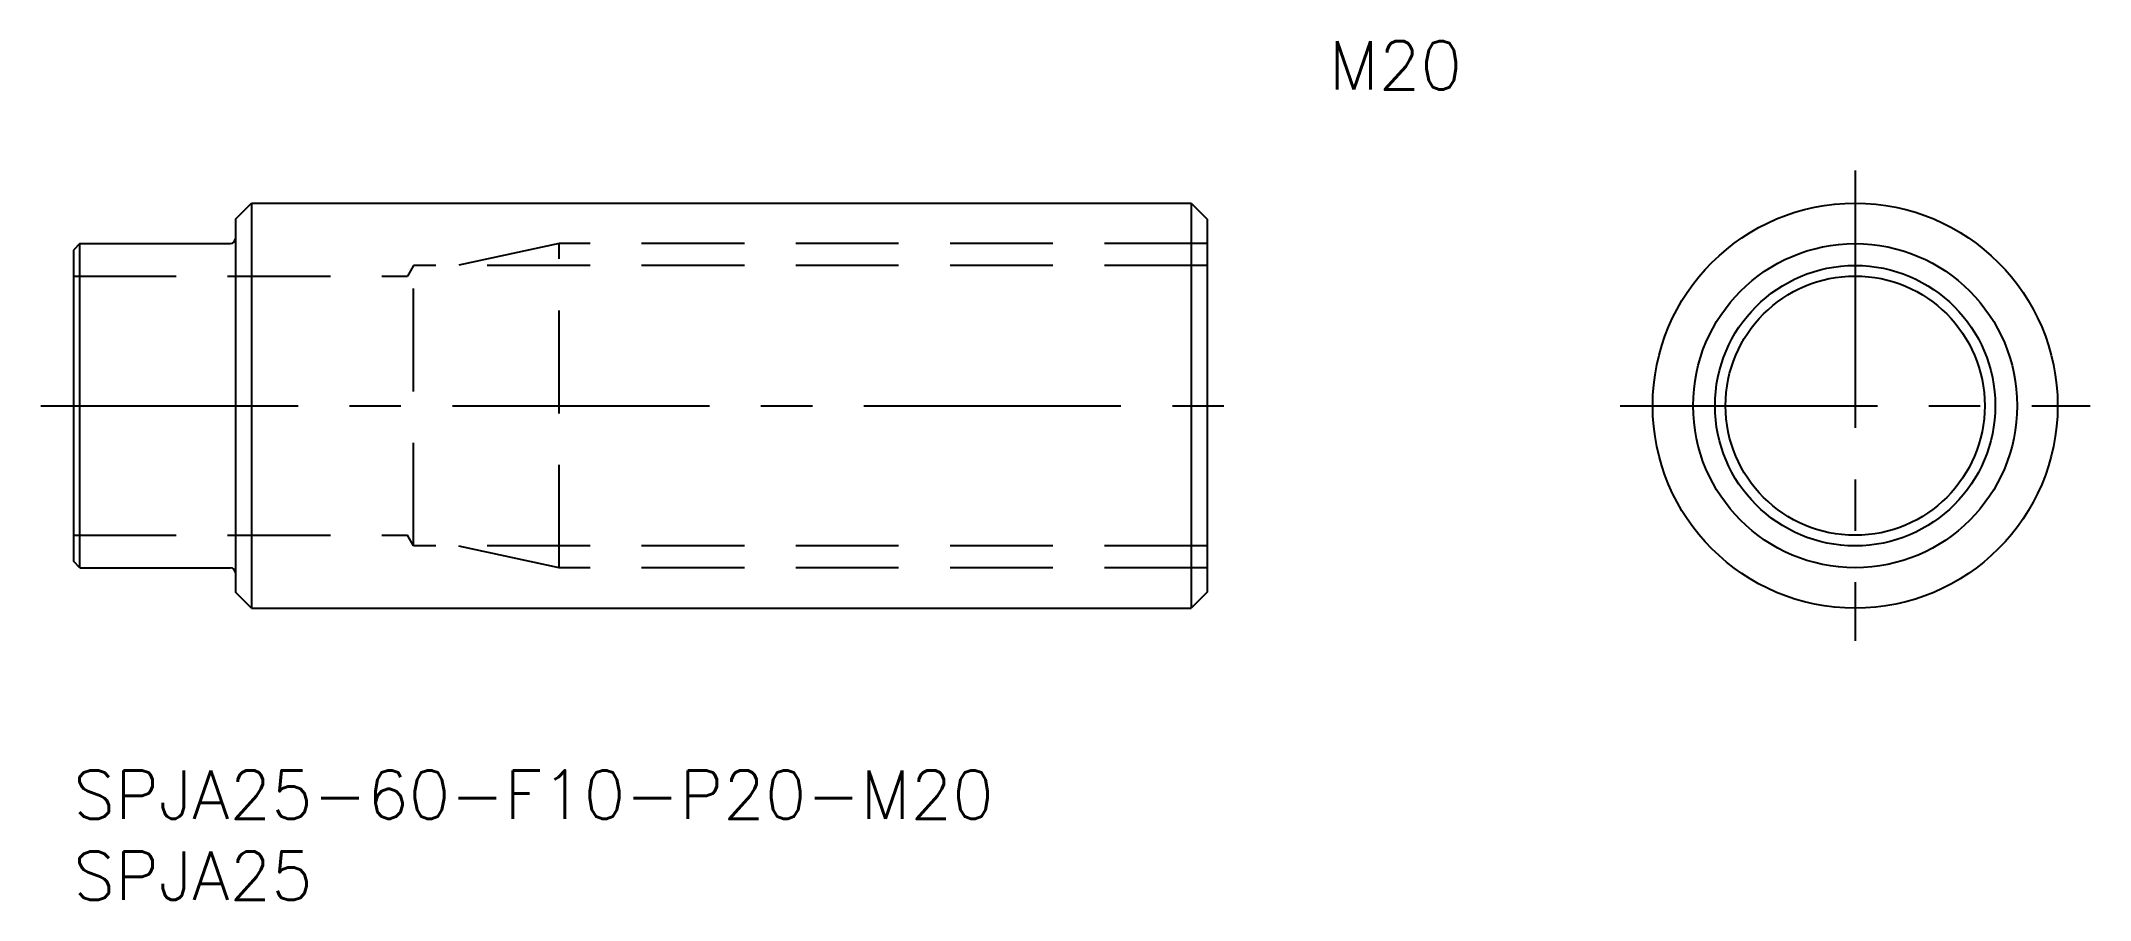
# Model space of a CAD drawing. Extents: x -2 to 125, y -8 to 45.
import ezdxf

# ---------------------------------------------------------------- set-up
doc = ezdxf.new("R2010")
doc.units = 0
doc.header["$LTSCALE"] = 0.5
doc.linetypes.add('CENTER', pattern=[50.8, 31.75, -6.35, 6.35, -6.35])
doc.linetypes.add('DASHED', pattern=[19.05, 12.7, -6.35])
for name, color, linetype in [('MSM_CENTER', 1, 'CENTER'), ('MSM_CONTINUOUS', 7, 'CONTINUOUS'), ('MSM_DASHED', 4, 'DASHED'), ('MSM_NARROW', 5, 'CONTINUOUS'), ('MSM_PART_NUMBER', 7, 'CONTINUOUS')]:
    doc.layers.add(name, color=color, linetype=linetype)
doc.styles.get("Standard").update_dxf_attribs({"font": 'txt.shx', "height": 3, "bigfont": 'bigfont.shx'})

# ---------------------------------------------------------------- blocks, each defined once
blk = doc.blocks.new('*U4')
at = {"layer": 'MSM_PART_NUMBER'}
blk.add_text('SPJA25-60-F10-P20-M20', height=3, dxfattribs=at).set_placement((0, -3))
blk = doc.blocks.new('*U5')
at = {"layer": 'MSM_PART_NUMBER'}
blk.add_text('SPJA25', height=3, dxfattribs=at).set_placement((0, -8))
blk = doc.blocks.new('*U6')
at = {"layer": 'MSM_PART_NUMBER'}
blk.add_text('M20', height=3, dxfattribs=at).set_placement((77.5, 42))

msp = doc.modelspace()

# ---------------------------------------------------------------- linework, layer by layer
at = {"layer": 'MSM_CENTER'}
for p, q in [((110, 37), (110, 8)), ((-2, 22.5), (72, 22.5)), ((95.5, 22.5), (124.5, 22.5))]:
    msp.add_line(p, q, dxfattribs=at)
at = {"layer": 'MSM_CONTINUOUS'}
for p, q in [((10, 34), (11, 35)), ((11, 35), (69, 35)), ((11, 35), (11, 10)), ((69, 35), (69, 10)), ((69, 35), (70, 34)), ((10, 34), (10, 11)), ((70, 34), (70, 11)), ((0.4, 32.5), (0, 32.1)), ((0, 32.1), (0, 12.9)), ((0.4, 32.5), (9.7, 32.5)), ((0.4, 12.5), (0.4, 32.5)), ((0.4, 12.5), (0, 12.9)), ((0.4, 12.5), (9.7, 12.5)), ((11, 10), (10, 11)), ((70, 11), (69, 10)), ((11, 10), (69, 10))]:
    msp.add_line(p, q, dxfattribs=at)
for radius in [12.5, 8.65, 8]:
    msp.add_circle((110, 22.5), radius, dxfattribs=at)
for centre, start, end in [((9.7, 32.8), 270, 0), ((9.7, 12.2), 0, 90)]:
    msp.add_arc(centre, 0.3, start, end, dxfattribs=at)
at = {"layer": 'MSM_DASHED'}
for p, q in [((30, 32.5), (23.75, 31.15)), ((70, 32.5), (30, 32.5)), ((30, 12.5), (30, 32.5)), ((0, 30.5), (20.62, 30.5)), ((20.99, 31.15), (20.62, 30.5)), ((70, 31.15), (20.99, 31.15)), ((20.99, 13.85), (20.99, 31.15)), ((0, 14.5), (20.62, 14.5)), ((20.99, 13.85), (20.62, 14.5)), ((70, 13.85), (20.99, 13.85)), ((30, 12.5), (23.75, 13.85)), ((70, 12.5), (30, 12.5))]:
    msp.add_line(p, q, dxfattribs=at)
at = {"layer": 'MSM_NARROW'}
msp.add_circle((110, 22.5), 10, dxfattribs=at)

# ---------------------------------------------------------------- block references
at = {"layer": 'MSM_CONTINUOUS'}
for name in ['*U6', '*U4', '*U5']:
    msp.add_blockref(name, (0, 0), dxfattribs=at)

doc.saveas('drawing.dxf')
